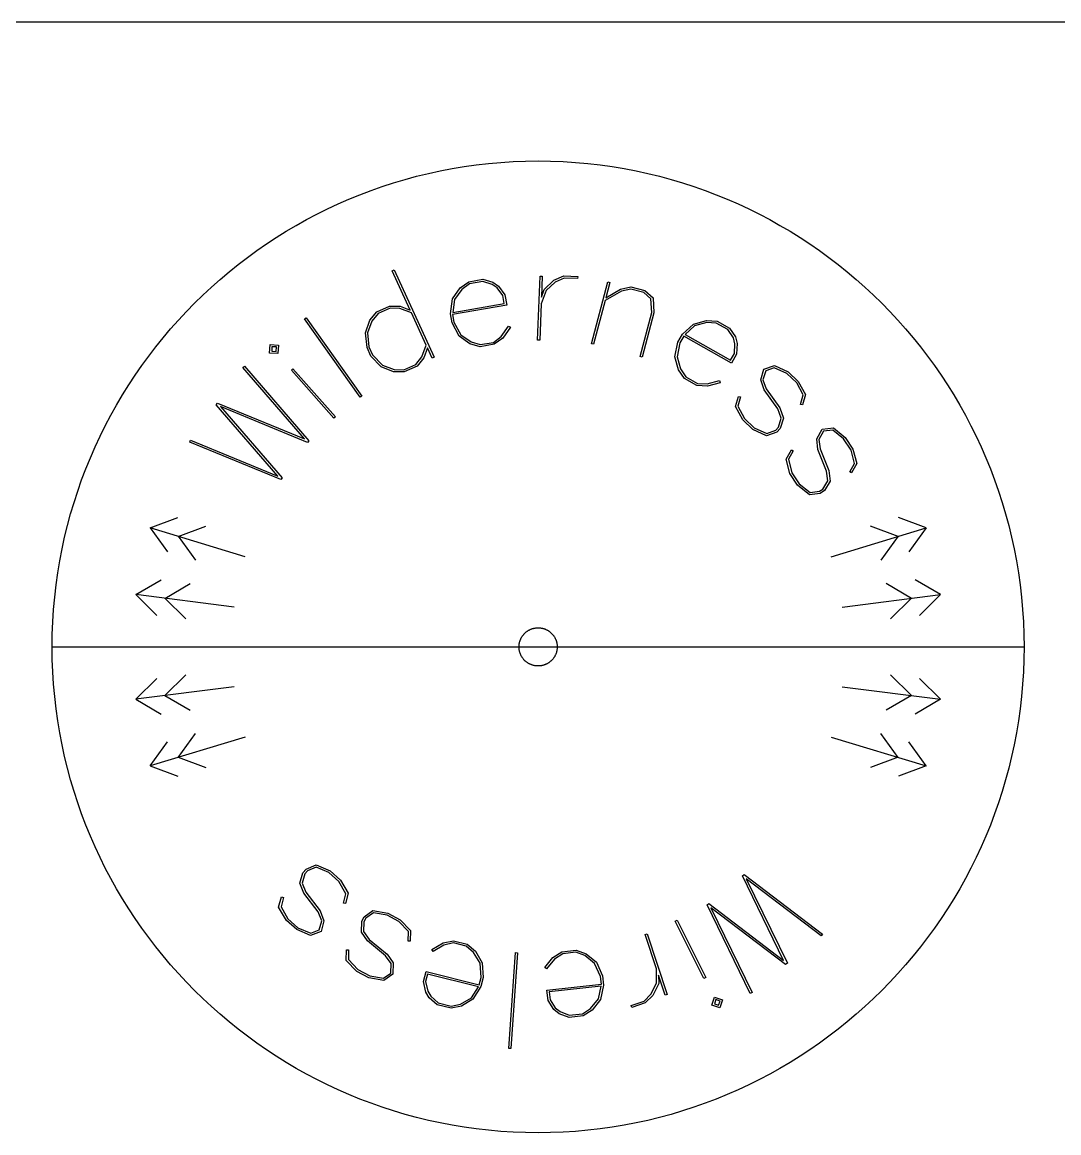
# Model space of a CAD drawing. Extents: x -395 to 418, y -217 to 240.
# Drawn here: x -206.4 to -116.8, y 144 to 240 of the extents above; entities that cross this region are included whole.
import ezdxf

# ---------------------------------------------------------------- set-up
doc = ezdxf.new("R2010")
doc.units = 0
doc.layers.add('DEFAULT', color=7, linetype='CONTINUOUS')

# ---------------------------------------------------------------- blocks, each defined once
blk = doc.blocks.new('BLOCK_12')
at = {"layer": 'DEFAULT', "color": 7}
blk.add_line((417.789, 239.965), (-395.211, 239.965), dxfattribs=at)

msp = doc.modelspace()

# ---------------------------------------------------------------- linework, layer by layer
at = {"layer": 'DEFAULT', "color": 5}
for p, q in [((-168.165, 227.487), (-167.118, 227.633)), ((-167.118, 227.633), (-166.063, 227.754)), ((-166.063, 227.754), (-165, 227.848)), ((-165, 227.848), (-163.93, 227.916)), ((-163.93, 227.916), (-162.852, 227.957)), ((-162.852, 227.957), (-161.768, 227.971)), ((-161.768, 227.971), (-160.684, 227.957)), ((-160.684, 227.957), (-159.607, 227.916)), ((-159.607, 227.916), (-158.537, 227.848)), ((-158.537, 227.848), (-157.474, 227.754)), ((-157.474, 227.754), (-156.419, 227.633)), ((-156.419, 227.633), (-155.372, 227.487)), ((-173.266, 226.377), (-172.265, 226.648)), ((-172.265, 226.648), (-171.254, 226.895)), ((-171.254, 226.895), (-170.233, 227.117)), ((-170.233, 227.117), (-169.203, 227.315)), ((-169.203, 227.315), (-168.165, 227.487)), ((-155.372, 227.487), (-154.334, 227.315)), ((-154.334, 227.315), (-153.304, 227.117)), ((-153.304, 227.117), (-152.283, 226.895)), ((-152.283, 226.895), (-151.272, 226.648)), ((-151.272, 226.648), (-150.27, 226.377)), ((-176.209, 225.422), (-175.239, 225.764)), ((-175.239, 225.764), (-174.258, 226.082)), ((-174.258, 226.082), (-173.266, 226.377)), ((-150.27, 226.377), (-149.279, 226.082)), ((-149.279, 226.082), (-148.298, 225.764)), ((-148.298, 225.764), (-147.327, 225.422)), ((-179.053, 224.261), (-178.117, 224.67)), ((-178.117, 224.67), (-177.169, 225.057)), ((-177.169, 225.057), (-176.209, 225.422)), ((-147.327, 225.422), (-146.368, 225.057)), ((-146.368, 225.057), (-145.42, 224.67)), ((-145.42, 224.67), (-144.484, 224.261)), ((-180.889, 223.376), (-179.977, 223.829)), ((-179.977, 223.829), (-179.053, 224.261)), ((-144.484, 224.261), (-143.56, 223.829)), ((-143.56, 223.829), (-142.648, 223.376)), ((-182.674, 222.406), (-181.788, 222.902)), ((-181.788, 222.902), (-180.889, 223.376)), ((-142.648, 223.376), (-141.749, 222.902)), ((-141.749, 222.902), (-140.863, 222.406)), ((-184.406, 221.354), (-183.547, 221.89)), ((-183.547, 221.89), (-182.674, 222.406)), ((-140.863, 222.406), (-139.99, 221.89)), ((-139.99, 221.89), (-139.131, 221.354)), ((-186.082, 220.222), (-185.251, 220.798)), ((-185.251, 220.798), (-184.406, 221.354)), ((-139.131, 221.354), (-138.286, 220.798)), ((-138.286, 220.798), (-137.455, 220.222)), ((-186.898, 219.627), (-186.082, 220.222)), ((-137.455, 220.222), (-136.639, 219.627)), ((-188.484, 218.38), (-187.699, 219.013)), ((-187.699, 219.013), (-186.898, 219.627)), ((-136.639, 219.627), (-135.838, 219.013)), ((-135.838, 219.013), (-135.053, 218.38)), ((-189.254, 217.729), (-188.484, 218.38)), ((-135.053, 218.38), (-134.283, 217.729)), ((-190.746, 216.373), (-190.008, 217.06)), ((-190.008, 217.06), (-189.254, 217.729)), ((-134.283, 217.729), (-133.529, 217.06)), ((-133.529, 217.06), (-132.791, 216.373)), ((-191.467, 215.669), (-190.746, 216.373)), ((-132.791, 216.373), (-132.07, 215.669)), ((-192.171, 214.948), (-191.467, 215.669)), ((-132.07, 215.669), (-131.366, 214.948)), ((-193.527, 213.457), (-192.858, 214.211)), ((-192.858, 214.211), (-192.171, 214.948)), ((-131.366, 214.948), (-130.679, 214.211)), ((-130.679, 214.211), (-130.01, 213.457)), ((-194.178, 212.687), (-193.527, 213.457)), ((-130.01, 213.457), (-129.359, 212.687)), ((-194.81, 211.901), (-194.178, 212.687)), ((-129.359, 212.687), (-128.726, 211.901)), ((-195.425, 211.1), (-194.81, 211.901)), ((-128.726, 211.901), (-128.112, 211.1)), ((-196.596, 209.453), (-196.02, 210.284)), ((-196.02, 210.284), (-195.425, 211.1)), ((-128.112, 211.1), (-127.517, 210.284)), ((-127.517, 210.284), (-126.941, 209.453)), ((-197.152, 208.608), (-196.596, 209.453)), ((-126.941, 209.453), (-126.385, 208.608)), ((-197.688, 207.749), (-197.152, 208.608)), ((-126.385, 208.608), (-125.849, 207.749)), ((-198.204, 206.876), (-197.688, 207.749)), ((-125.849, 207.749), (-125.333, 206.876)), ((-198.699, 205.99), (-198.204, 206.876)), ((-125.333, 206.876), (-124.838, 205.99)), ((-199.174, 205.091), (-198.699, 205.99)), ((-124.838, 205.99), (-124.363, 205.091)), ((-199.627, 204.179), (-199.174, 205.091)), ((-124.363, 205.091), (-123.91, 204.179)), ((-200.058, 203.255), (-199.627, 204.179)), ((-123.91, 204.179), (-123.479, 203.255)), ((-200.468, 202.319), (-200.058, 203.255)), ((-123.479, 203.255), (-123.069, 202.319)), ((-200.855, 201.371), (-200.468, 202.319)), ((-123.069, 202.319), (-122.682, 201.371)), ((-201.22, 200.412), (-200.855, 201.371)), ((-122.682, 201.371), (-122.317, 200.412)), ((-201.562, 199.441), (-201.22, 200.412)), ((-122.317, 200.412), (-121.975, 199.441)), ((-201.88, 198.46), (-201.562, 199.441)), ((-121.975, 199.441), (-121.657, 198.46)), ((-202.175, 197.469), (-201.88, 198.46)), ((-121.657, 198.46), (-121.362, 197.469)), ((-202.446, 196.467), (-202.175, 197.469)), ((-121.362, 197.469), (-121.091, 196.467)), ((-202.693, 195.456), (-202.446, 196.467)), ((-121.091, 196.467), (-120.844, 195.456)), ((-202.915, 194.435), (-202.693, 195.456)), ((-120.844, 195.456), (-120.622, 194.435)), ((-203.112, 193.405), (-202.915, 194.435)), ((-120.622, 194.435), (-120.424, 193.405)), ((-203.285, 192.367), (-203.112, 193.405)), ((-120.424, 193.405), (-120.252, 192.367)), ((-203.431, 191.32), (-203.285, 192.367)), ((-120.252, 192.367), (-120.106, 191.32)), ((-203.552, 190.265), (-203.431, 191.32)), ((-120.106, 191.32), (-119.985, 190.265)), ((-203.646, 189.202), (-203.552, 190.265)), ((-119.985, 190.265), (-119.891, 189.202)), ((-203.714, 188.132), (-203.646, 189.202)), ((-119.891, 189.202), (-119.823, 188.132)), ((-203.755, 187.055), (-203.714, 188.132)), ((-162.907, 187.165), (-162.878, 187.192)), ((-162.878, 187.192), (-162.848, 187.218)), ((-162.848, 187.218), (-162.818, 187.244)), ((-162.818, 187.244), (-162.787, 187.269)), ((-162.787, 187.269), (-162.756, 187.293)), ((-162.756, 187.293), (-162.724, 187.316)), ((-162.724, 187.316), (-162.691, 187.339)), ((-162.691, 187.339), (-162.658, 187.361)), ((-162.658, 187.361), (-162.624, 187.382)), ((-162.624, 187.382), (-162.59, 187.402)), ((-162.59, 187.402), (-162.555, 187.422)), ((-162.555, 187.422), (-162.52, 187.44)), ((-162.52, 187.44), (-162.484, 187.458)), ((-162.484, 187.458), (-162.447, 187.475)), ((-162.447, 187.475), (-162.411, 187.491)), ((-162.411, 187.491), (-162.373, 187.506)), ((-162.373, 187.506), (-162.336, 187.521)), ((-162.336, 187.521), (-162.298, 187.534)), ((-162.298, 187.534), (-162.259, 187.547)), ((-162.259, 187.547), (-162.22, 187.558)), ((-162.22, 187.558), (-162.181, 187.569)), ((-162.181, 187.569), (-162.141, 187.578)), ((-162.141, 187.578), (-162.101, 187.587)), ((-162.101, 187.587), (-162.061, 187.595)), ((-162.061, 187.595), (-162.02, 187.602)), ((-162.02, 187.602), (-161.979, 187.607)), ((-161.979, 187.607), (-161.937, 187.612)), ((-161.937, 187.612), (-161.895, 187.616)), ((-161.895, 187.616), (-161.853, 187.619)), ((-161.853, 187.619), (-161.811, 187.62)), ((-161.811, 187.62), (-161.768, 187.621)), ((-161.768, 187.621), (-161.726, 187.62)), ((-161.726, 187.62), (-161.684, 187.619)), ((-161.684, 187.619), (-161.642, 187.616)), ((-161.642, 187.616), (-161.6, 187.612)), ((-161.6, 187.612), (-161.558, 187.607)), ((-161.558, 187.607), (-161.517, 187.602)), ((-161.517, 187.602), (-161.476, 187.595)), ((-161.476, 187.595), (-161.436, 187.587)), ((-161.436, 187.587), (-161.396, 187.578)), ((-161.396, 187.578), (-161.356, 187.569)), ((-161.356, 187.569), (-161.317, 187.558)), ((-161.317, 187.558), (-161.278, 187.547)), ((-161.278, 187.547), (-161.239, 187.534)), ((-161.239, 187.534), (-161.201, 187.521)), ((-161.201, 187.521), (-161.163, 187.506)), ((-161.163, 187.506), (-161.126, 187.491)), ((-161.126, 187.491), (-161.089, 187.475)), ((-161.089, 187.475), (-161.053, 187.458)), ((-161.053, 187.458), (-161.017, 187.44)), ((-161.017, 187.44), (-160.982, 187.422)), ((-160.982, 187.422), (-160.947, 187.402)), ((-160.947, 187.402), (-160.913, 187.382)), ((-160.913, 187.382), (-160.879, 187.361)), ((-160.879, 187.361), (-160.846, 187.339)), ((-160.846, 187.339), (-160.813, 187.316)), ((-160.813, 187.316), (-160.781, 187.293)), ((-160.781, 187.293), (-160.75, 187.269)), ((-160.75, 187.269), (-160.719, 187.244)), ((-160.719, 187.244), (-160.689, 187.218)), ((-160.689, 187.218), (-160.659, 187.192)), ((-160.659, 187.192), (-160.63, 187.165)), ((-119.823, 188.132), (-119.782, 187.055)), ((-203.768, 185.971), (-203.755, 187.055)), ((-163.399, 186.222), (-163.393, 186.263)), ((-163.393, 186.263), (-163.385, 186.303)), ((-163.385, 186.303), (-163.376, 186.343)), ((-163.376, 186.343), (-163.367, 186.383)), ((-163.367, 186.383), (-163.356, 186.422)), ((-163.356, 186.422), (-163.344, 186.461)), ((-163.344, 186.461), (-163.332, 186.5)), ((-163.332, 186.5), (-163.318, 186.538)), ((-163.318, 186.538), (-163.304, 186.576)), ((-163.304, 186.576), (-163.289, 186.613)), ((-163.289, 186.613), (-163.273, 186.65)), ((-163.273, 186.65), (-163.256, 186.686)), ((-163.256, 186.686), (-163.238, 186.722)), ((-163.238, 186.722), (-163.219, 186.757)), ((-163.219, 186.757), (-163.2, 186.792)), ((-163.2, 186.792), (-163.18, 186.826)), ((-163.18, 186.826), (-163.159, 186.86)), ((-163.159, 186.86), (-163.137, 186.893)), ((-163.137, 186.893), (-163.114, 186.926)), ((-163.114, 186.926), (-163.091, 186.958)), ((-163.091, 186.958), (-163.067, 186.989)), ((-163.067, 186.989), (-163.042, 187.02)), ((-163.042, 187.02), (-163.016, 187.051)), ((-163.016, 187.051), (-162.99, 187.08)), ((-162.99, 187.08), (-162.963, 187.109)), ((-162.963, 187.109), (-162.935, 187.137)), ((-162.935, 187.137), (-162.907, 187.165)), ((-160.63, 187.165), (-160.602, 187.137)), ((-160.602, 187.137), (-160.574, 187.109)), ((-160.574, 187.109), (-160.547, 187.08)), ((-160.547, 187.08), (-160.521, 187.051)), ((-160.521, 187.051), (-160.495, 187.02)), ((-160.495, 187.02), (-160.47, 186.989)), ((-160.47, 186.989), (-160.446, 186.958)), ((-160.446, 186.958), (-160.423, 186.926)), ((-160.423, 186.926), (-160.4, 186.893)), ((-160.4, 186.893), (-160.378, 186.86)), ((-160.378, 186.86), (-160.357, 186.826)), ((-160.357, 186.826), (-160.337, 186.792)), ((-160.337, 186.792), (-160.318, 186.757)), ((-160.318, 186.757), (-160.299, 186.722)), ((-160.299, 186.722), (-160.281, 186.686)), ((-160.281, 186.686), (-160.264, 186.65)), ((-160.264, 186.65), (-160.248, 186.613)), ((-160.248, 186.613), (-160.233, 186.576)), ((-160.233, 186.576), (-160.219, 186.538)), ((-160.219, 186.538), (-160.205, 186.5)), ((-160.205, 186.5), (-160.193, 186.461)), ((-160.193, 186.461), (-160.181, 186.422)), ((-160.181, 186.422), (-160.17, 186.383)), ((-160.17, 186.383), (-160.161, 186.343)), ((-160.161, 186.343), (-160.152, 186.303)), ((-160.152, 186.303), (-160.144, 186.263)), ((-160.144, 186.263), (-160.137, 186.222)), ((-119.782, 187.055), (-119.768, 185.971)), ((-203.768, 185.971), (-119.768, 185.971)), ((-203.755, 184.887), (-203.768, 185.971)), ((-163.418, 186.013), (-163.416, 186.056)), ((-163.418, 185.971), (-163.418, 186.013)), ((-163.418, 185.928), (-163.418, 185.971)), ((-163.416, 185.886), (-163.418, 185.928)), ((-163.416, 186.056), (-163.414, 186.098)), ((-163.414, 185.844), (-163.416, 185.886)), ((-163.414, 186.098), (-163.41, 186.139)), ((-163.41, 185.802), (-163.414, 185.844)), ((-163.41, 186.139), (-163.405, 186.181)), ((-163.405, 185.761), (-163.41, 185.802)), ((-163.405, 186.181), (-163.399, 186.222)), ((-163.399, 185.719), (-163.405, 185.761)), ((-163.393, 185.679), (-163.399, 185.719)), ((-163.385, 185.638), (-163.393, 185.679)), ((-163.376, 185.598), (-163.385, 185.638)), ((-163.367, 185.558), (-163.376, 185.598)), ((-163.356, 185.519), (-163.367, 185.558)), ((-163.344, 185.48), (-163.356, 185.519)), ((-163.332, 185.441), (-163.344, 185.48)), ((-163.318, 185.403), (-163.332, 185.441)), ((-163.304, 185.366), (-163.318, 185.403)), ((-163.289, 185.328), (-163.304, 185.366)), ((-163.273, 185.292), (-163.289, 185.328)), ((-163.256, 185.255), (-163.273, 185.292)), ((-160.264, 185.292), (-160.281, 185.255)), ((-160.248, 185.328), (-160.264, 185.292)), ((-160.233, 185.366), (-160.248, 185.328)), ((-160.219, 185.403), (-160.233, 185.366)), ((-160.205, 185.441), (-160.219, 185.403)), ((-160.193, 185.48), (-160.205, 185.441)), ((-160.181, 185.519), (-160.193, 185.48)), ((-160.17, 185.558), (-160.181, 185.519)), ((-160.161, 185.598), (-160.17, 185.558)), ((-160.152, 185.638), (-160.161, 185.598)), ((-160.144, 185.679), (-160.152, 185.638)), ((-160.137, 185.719), (-160.144, 185.679)), ((-160.137, 186.222), (-160.132, 186.181)), ((-160.132, 185.761), (-160.137, 185.719)), ((-160.132, 186.181), (-160.127, 186.139)), ((-160.127, 185.802), (-160.132, 185.761)), ((-160.127, 186.139), (-160.123, 186.098)), ((-160.123, 185.844), (-160.127, 185.802)), ((-160.123, 186.098), (-160.121, 186.056)), ((-160.121, 185.886), (-160.123, 185.844)), ((-160.121, 186.056), (-160.119, 186.013)), ((-160.119, 185.928), (-160.121, 185.886)), ((-160.119, 186.013), (-160.118, 185.971)), ((-160.118, 185.971), (-160.119, 185.928)), ((-119.768, 185.971), (-119.782, 184.887)), ((-203.714, 183.809), (-203.755, 184.887)), ((-163.238, 185.22), (-163.256, 185.255)), ((-163.219, 185.184), (-163.238, 185.22)), ((-163.2, 185.149), (-163.219, 185.184)), ((-163.18, 185.115), (-163.2, 185.149)), ((-163.159, 185.081), (-163.18, 185.115)), ((-163.137, 185.048), (-163.159, 185.081)), ((-163.114, 185.016), (-163.137, 185.048)), ((-163.091, 184.983), (-163.114, 185.016)), ((-163.067, 184.952), (-163.091, 184.983)), ((-163.042, 184.921), (-163.067, 184.952)), ((-163.016, 184.891), (-163.042, 184.921)), ((-162.99, 184.861), (-163.016, 184.891)), ((-162.963, 184.832), (-162.99, 184.861)), ((-162.935, 184.804), (-162.963, 184.832)), ((-162.907, 184.776), (-162.935, 184.804)), ((-162.878, 184.749), (-162.907, 184.776)), ((-162.848, 184.723), (-162.878, 184.749)), ((-162.818, 184.697), (-162.848, 184.723)), ((-162.787, 184.673), (-162.818, 184.697)), ((-162.756, 184.648), (-162.787, 184.673)), ((-162.724, 184.625), (-162.756, 184.648)), ((-162.691, 184.602), (-162.724, 184.625)), ((-162.658, 184.581), (-162.691, 184.602)), ((-162.624, 184.56), (-162.658, 184.581)), ((-162.59, 184.539), (-162.624, 184.56)), ((-162.555, 184.52), (-162.59, 184.539)), ((-162.52, 184.501), (-162.555, 184.52)), ((-162.484, 184.483), (-162.52, 184.501)), ((-162.447, 184.466), (-162.484, 184.483)), ((-162.411, 184.45), (-162.447, 184.466)), ((-162.373, 184.435), (-162.411, 184.45)), ((-162.336, 184.421), (-162.373, 184.435)), ((-162.298, 184.407), (-162.336, 184.421)), ((-162.259, 184.395), (-162.298, 184.407)), ((-162.22, 184.383), (-162.259, 184.395)), ((-162.181, 184.373), (-162.22, 184.383)), ((-162.141, 184.363), (-162.181, 184.373)), ((-162.101, 184.354), (-162.141, 184.363)), ((-162.061, 184.346), (-162.101, 184.354)), ((-162.02, 184.34), (-162.061, 184.346)), ((-161.979, 184.334), (-162.02, 184.34)), ((-161.937, 184.329), (-161.979, 184.334)), ((-161.895, 184.326), (-161.937, 184.329)), ((-161.853, 184.323), (-161.895, 184.326)), ((-161.811, 184.321), (-161.853, 184.323)), ((-161.768, 184.321), (-161.811, 184.321)), ((-161.726, 184.321), (-161.768, 184.321)), ((-161.684, 184.323), (-161.726, 184.321)), ((-161.642, 184.326), (-161.684, 184.323)), ((-161.6, 184.329), (-161.642, 184.326)), ((-161.558, 184.334), (-161.6, 184.329)), ((-161.517, 184.34), (-161.558, 184.334)), ((-161.476, 184.346), (-161.517, 184.34)), ((-161.436, 184.354), (-161.476, 184.346)), ((-161.396, 184.363), (-161.436, 184.354)), ((-161.356, 184.373), (-161.396, 184.363)), ((-161.317, 184.383), (-161.356, 184.373)), ((-161.278, 184.395), (-161.317, 184.383)), ((-161.239, 184.407), (-161.278, 184.395)), ((-161.201, 184.421), (-161.239, 184.407)), ((-161.163, 184.435), (-161.201, 184.421)), ((-161.126, 184.45), (-161.163, 184.435)), ((-161.089, 184.466), (-161.126, 184.45)), ((-161.053, 184.483), (-161.089, 184.466)), ((-161.017, 184.501), (-161.053, 184.483)), ((-160.982, 184.52), (-161.017, 184.501)), ((-160.947, 184.539), (-160.982, 184.52)), ((-160.913, 184.56), (-160.947, 184.539)), ((-160.879, 184.581), (-160.913, 184.56)), ((-160.846, 184.602), (-160.879, 184.581)), ((-160.813, 184.625), (-160.846, 184.602)), ((-160.781, 184.648), (-160.813, 184.625)), ((-160.75, 184.673), (-160.781, 184.648)), ((-160.719, 184.697), (-160.75, 184.673)), ((-160.689, 184.723), (-160.719, 184.697)), ((-160.659, 184.749), (-160.689, 184.723)), ((-160.63, 184.776), (-160.659, 184.749)), ((-160.602, 184.804), (-160.63, 184.776)), ((-160.574, 184.832), (-160.602, 184.804)), ((-160.547, 184.861), (-160.574, 184.832)), ((-160.521, 184.891), (-160.547, 184.861)), ((-160.495, 184.921), (-160.521, 184.891)), ((-160.47, 184.952), (-160.495, 184.921)), ((-160.446, 184.983), (-160.47, 184.952)), ((-160.423, 185.016), (-160.446, 184.983)), ((-160.4, 185.048), (-160.423, 185.016)), ((-160.378, 185.081), (-160.4, 185.048)), ((-160.357, 185.115), (-160.378, 185.081)), ((-160.337, 185.149), (-160.357, 185.115)), ((-160.318, 185.184), (-160.337, 185.149)), ((-160.299, 185.22), (-160.318, 185.184)), ((-160.281, 185.255), (-160.299, 185.22)), ((-119.782, 184.887), (-119.823, 183.809)), ((-203.646, 182.739), (-203.714, 183.809)), ((-119.823, 183.809), (-119.891, 182.739)), ((-203.552, 181.676), (-203.646, 182.739)), ((-119.891, 182.739), (-119.985, 181.676)), ((-203.431, 180.621), (-203.552, 181.676)), ((-119.985, 181.676), (-120.106, 180.621)), ((-203.285, 179.575), (-203.431, 180.621)), ((-120.106, 180.621), (-120.252, 179.575)), ((-203.112, 178.536), (-203.285, 179.575)), ((-120.252, 179.575), (-120.424, 178.536)), ((-202.915, 177.506), (-203.112, 178.536)), ((-120.424, 178.536), (-120.622, 177.506)), ((-202.693, 176.486), (-202.915, 177.506)), ((-120.622, 177.506), (-120.844, 176.486)), ((-202.446, 175.474), (-202.693, 176.486)), ((-120.844, 176.486), (-121.091, 175.474)), ((-202.175, 174.473), (-202.446, 175.474)), ((-121.091, 175.474), (-121.362, 174.473)), ((-201.88, 173.481), (-202.175, 174.473)), ((-121.362, 174.473), (-121.657, 173.481)), ((-201.562, 172.5), (-201.88, 173.481)), ((-121.657, 173.481), (-121.975, 172.5)), ((-201.22, 171.53), (-201.562, 172.5)), ((-121.975, 172.5), (-122.317, 171.53)), ((-200.855, 170.57), (-201.22, 171.53)), ((-122.317, 171.53), (-122.682, 170.57)), ((-200.468, 169.622), (-200.855, 170.57)), ((-122.682, 170.57), (-123.069, 169.622)), ((-200.058, 168.686), (-200.468, 169.622)), ((-123.069, 169.622), (-123.479, 168.686)), ((-199.627, 167.762), (-200.058, 168.686)), ((-123.479, 168.686), (-123.91, 167.762)), ((-199.174, 166.85), (-199.627, 167.762)), ((-123.91, 167.762), (-124.363, 166.85)), ((-198.699, 165.951), (-199.174, 166.85)), ((-124.363, 166.85), (-124.838, 165.951)), ((-198.204, 165.065), (-198.699, 165.951)), ((-124.838, 165.951), (-125.333, 165.065)), ((-197.688, 164.192), (-198.204, 165.065)), ((-197.152, 163.333), (-197.688, 164.192)), ((-125.849, 164.192), (-126.385, 163.333)), ((-125.333, 165.065), (-125.849, 164.192)), ((-196.596, 162.488), (-197.152, 163.333)), ((-126.385, 163.333), (-126.941, 162.488)), ((-196.02, 161.657), (-196.596, 162.488)), ((-126.941, 162.488), (-127.517, 161.657)), ((-195.425, 160.841), (-196.02, 161.657)), ((-127.517, 161.657), (-128.112, 160.841)), ((-194.81, 160.04), (-195.425, 160.841)), ((-128.112, 160.841), (-128.726, 160.04)), ((-194.178, 159.255), (-194.81, 160.04)), ((-128.726, 160.04), (-129.359, 159.255)), ((-193.527, 158.485), (-194.178, 159.255)), ((-192.858, 157.731), (-193.527, 158.485)), ((-130.01, 158.485), (-130.679, 157.731)), ((-129.359, 159.255), (-130.01, 158.485)), ((-192.171, 156.993), (-192.858, 157.731)), ((-130.679, 157.731), (-131.366, 156.993)), ((-191.467, 156.272), (-192.171, 156.993)), ((-131.366, 156.993), (-132.07, 156.272)), ((-190.746, 155.568), (-191.467, 156.272)), ((-190.008, 154.882), (-190.746, 155.568)), ((-132.791, 155.568), (-133.529, 154.882)), ((-132.07, 156.272), (-132.791, 155.568)), ((-189.254, 154.213), (-190.008, 154.882)), ((-133.529, 154.882), (-134.283, 154.213)), ((-188.484, 153.561), (-189.254, 154.213)), ((-134.283, 154.213), (-135.053, 153.561)), ((-187.699, 152.929), (-188.484, 153.561)), ((-186.898, 152.315), (-187.699, 152.929)), ((-135.838, 152.929), (-136.639, 152.315)), ((-135.053, 153.561), (-135.838, 152.929)), ((-186.082, 151.719), (-186.898, 152.315)), ((-185.251, 151.144), (-186.082, 151.719)), ((-137.455, 151.719), (-138.286, 151.144)), ((-136.639, 152.315), (-137.455, 151.719)), ((-184.406, 150.587), (-185.251, 151.144)), ((-138.286, 151.144), (-139.131, 150.587)), ((-183.547, 150.051), (-184.406, 150.587)), ((-182.674, 149.535), (-183.547, 150.051)), ((-139.99, 150.051), (-140.863, 149.535)), ((-139.131, 150.587), (-139.99, 150.051)), ((-181.788, 149.04), (-182.674, 149.535)), ((-180.889, 148.565), (-181.788, 149.04)), ((-141.749, 149.04), (-142.648, 148.565)), ((-140.863, 149.535), (-141.749, 149.04)), ((-179.977, 148.112), (-180.889, 148.565)), ((-179.053, 147.681), (-179.977, 148.112)), ((-143.56, 148.112), (-144.484, 147.681)), ((-142.648, 148.565), (-143.56, 148.112)), ((-178.117, 147.271), (-179.053, 147.681)), ((-177.169, 146.884), (-178.117, 147.271)), ((-176.209, 146.519), (-177.169, 146.884)), ((-146.368, 146.884), (-147.327, 146.519)), ((-145.42, 147.271), (-146.368, 146.884)), ((-144.484, 147.681), (-145.42, 147.271)), ((-175.239, 146.177), (-176.209, 146.519)), ((-174.258, 145.859), (-175.239, 146.177)), ((-148.298, 146.177), (-149.279, 145.859)), ((-147.327, 146.519), (-148.298, 146.177)), ((-173.266, 145.564), (-174.258, 145.859)), ((-172.265, 145.293), (-173.266, 145.564)), ((-171.254, 145.046), (-172.265, 145.293)), ((-170.233, 144.824), (-171.254, 145.046)), ((-152.283, 145.046), (-153.304, 144.824)), ((-151.272, 145.293), (-152.283, 145.046)), ((-150.27, 145.564), (-151.272, 145.293)), ((-149.279, 145.859), (-150.27, 145.564)), ((-169.203, 144.627), (-170.233, 144.824)), ((-168.165, 144.455), (-169.203, 144.627)), ((-167.118, 144.308), (-168.165, 144.455)), ((-166.063, 144.188), (-167.118, 144.308)), ((-165, 144.093), (-166.063, 144.188)), ((-163.93, 144.025), (-165, 144.093)), ((-162.852, 143.984), (-163.93, 144.025)), ((-159.607, 144.025), (-160.684, 143.984)), ((-158.537, 144.093), (-159.607, 144.025)), ((-157.474, 144.188), (-158.537, 144.093)), ((-156.419, 144.308), (-157.474, 144.188)), ((-155.372, 144.455), (-156.419, 144.308)), ((-154.334, 144.627), (-155.372, 144.455)), ((-153.304, 144.824), (-154.334, 144.627)), ((-161.768, 143.971), (-162.852, 143.984)), ((-160.684, 143.984), (-161.768, 143.971))]:
    msp.add_line(p, q, dxfattribs=at)
at = {"layer": 'DEFAULT', "color": 1}
for p, q in [((-174.384, 218.48), (-174.218, 218.556)), ((-172.825, 215.083), (-174.384, 218.48)), ((-174.218, 218.556), (-170.756, 211.011)), ((-161.81, 212.493), (-161.601, 218.023)), ((-161.601, 218.023), (-161.419, 218.016)), ((-161.419, 218.016), (-161.488, 216.199)), ((-160.396, 217.663), (-159.559, 218.034)), ((-159.559, 218.034), (-158.347, 217.988)), ((-158.347, 217.988), (-158.354, 217.806)), ((-169.16, 216.042), (-168.504, 216.996)), ((-168.504, 216.996), (-167.759, 217.535)), ((-167.699, 217.361), (-168.36, 216.863)), ((-167.759, 217.535), (-166.549, 217.748)), ((-166.559, 217.561), (-167.699, 217.361)), ((-165.741, 217.307), (-166.559, 217.561)), ((-166.549, 217.748), (-165.67, 217.493)), ((-165.314, 217.007), (-165.741, 217.307)), ((-165.67, 217.493), (-165.185, 217.153)), ((-164.812, 216.331), (-165.314, 217.007)), ((-165.185, 217.153), (-164.641, 216.409)), ((-161.242, 216.868), (-160.396, 217.663)), ((-160.287, 217.5), (-161.082, 216.776)), ((-159.524, 217.851), (-160.287, 217.5)), ((-158.354, 217.806), (-159.524, 217.851)), ((-157.159, 212.172), (-155.74, 217.521)), ((-155.564, 217.474), (-155.915, 216.153)), ((-155.74, 217.521), (-155.564, 217.474)), ((-154.638, 216.904), (-153.741, 217.082)), ((-153.741, 217.082), (-152.547, 216.765)), ((-169.351, 214.771), (-169.16, 216.042)), ((-168.36, 216.863), (-168.992, 215.984)), ((-164.695, 215.666), (-164.812, 216.331)), ((-164.641, 216.409), (-164.485, 215.519)), ((-161.082, 216.776), (-161.51, 215.611)), ((-161.488, 216.199), (-161.242, 216.868)), ((-154.568, 216.721), (-155.979, 215.911)), ((-155.915, 216.153), (-154.638, 216.904)), ((-153.747, 216.895), (-154.568, 216.721)), ((-152.635, 216.6), (-153.747, 216.895)), ((-152.02, 216.052), (-152.635, 216.6)), ((-152.547, 216.765), (-151.838, 216.149)), ((-151.942, 214.876), (-152.02, 216.052)), ((-151.838, 216.149), (-151.763, 214.841)), ((-175.716, 214.921), (-174.599, 215.434)), ((-174.562, 215.251), (-175.599, 214.775)), ((-174.599, 215.434), (-173.685, 215.411)), ((-173.706, 215.213), (-174.562, 215.251)), ((-172.72, 214.855), (-173.706, 215.213)), ((-173.685, 215.411), (-172.825, 215.083)), ((-164.485, 215.519), (-169.154, 214.7)), ((-168.992, 215.984), (-169.153, 214.885)), ((-169.153, 214.885), (-164.695, 215.666)), ((-161.51, 215.611), (-161.628, 212.486)), ((-155.979, 215.911), (-156.983, 212.125)), ((-181.957, 214.322), (-181.809, 214.427)), ((-177.155, 207.55), (-181.957, 214.322)), ((-181.809, 214.427), (-177.007, 207.655)), ((-176.692, 213.121), (-176.3, 214.21)), ((-176.126, 214.112), (-176.516, 213.109)), ((-176.3, 214.21), (-175.716, 214.921)), ((-175.599, 214.775), (-176.126, 214.112)), ((-171.433, 212.051), (-172.72, 214.855)), ((-169.21, 213.968), (-169.351, 214.771)), ((-169.154, 214.7), (-169.039, 214.045)), ((-152.955, 211.057), (-151.942, 214.876)), ((-151.763, 214.841), (-152.78, 211.01)), ((-148.336, 213.872), (-147.223, 214.192)), ((-147.223, 214.192), (-146.306, 214.134)), ((-146.306, 214.134), (-145.236, 213.527)), ((-176.554, 211.844), (-176.692, 213.121)), ((-176.516, 213.109), (-176.385, 211.911)), ((-168.598, 212.839), (-169.21, 213.968)), ((-169.039, 214.045), (-168.452, 212.952)), ((-164.96, 212.799), (-164.329, 213.705)), ((-164.169, 213.593), (-164.824, 212.666)), ((-164.329, 213.705), (-164.169, 213.593)), ((-149.292, 213.014), (-148.336, 213.872)), ((-148.243, 213.72), (-149.067, 212.975)), ((-147.197, 213.997), (-148.243, 213.72)), ((-146.37, 213.961), (-147.197, 213.997)), ((-145.363, 213.39), (-146.37, 213.961)), ((-144.893, 212.674), (-145.363, 213.39)), ((-145.236, 213.527), (-144.72, 212.773)), ((-167.658, 212.17), (-168.598, 212.839)), ((-168.452, 212.952), (-167.559, 212.336)), ((-166.773, 211.911), (-167.658, 212.17)), ((-167.559, 212.336), (-166.763, 212.097)), ((-166.763, 212.097), (-165.638, 212.294)), ((-165.638, 212.294), (-164.96, 212.799)), ((-164.824, 212.666), (-165.563, 212.123)), ((-161.628, 212.486), (-161.81, 212.493)), ((-156.983, 212.125), (-157.159, 212.172)), ((-149.94, 211.043), (-149.694, 212.304)), ((-149.513, 212.255), (-149.756, 211.038)), ((-149.694, 212.304), (-149.292, 213.014)), ((-149.185, 212.833), (-149.513, 212.255)), ((-145.062, 210.494), (-149.185, 212.833)), ((-149.067, 212.975), (-145.13, 210.742)), ((-144.754, 212.17), (-144.893, 212.674)), ((-144.797, 211.33), (-144.754, 212.17)), ((-144.72, 212.773), (-144.563, 212.201)), ((-144.563, 212.201), (-144.616, 211.281)), ((-184.982, 211.369), (-184.939, 212.101)), ((-184.251, 211.326), (-184.982, 211.369)), ((-184.939, 212.101), (-184.207, 212.058)), ((-184.773, 211.915), (-184.796, 211.534)), ((-184.796, 211.534), (-184.416, 211.512)), ((-184.393, 211.892), (-184.773, 211.915)), ((-184.416, 211.512), (-184.393, 211.892)), ((-184.207, 212.058), (-184.251, 211.326)), ((-176.214, 211.102), (-176.554, 211.844)), ((-176.385, 211.911), (-176.068, 211.221)), ((-176.068, 211.221), (-175.223, 210.312)), ((-171.817, 211.036), (-171.433, 212.051)), ((-171.328, 211.822), (-171.641, 210.957)), ((-170.922, 210.935), (-171.328, 211.822)), ((-165.563, 212.123), (-166.773, 211.911)), ((-145.13, 210.742), (-144.797, 211.33)), ((-144.616, 211.281), (-145.062, 210.494)), ((-187.289, 210.114), (-187.15, 210.232)), ((-187.15, 210.232), (-181.592, 203.786)), ((-175.335, 210.165), (-176.214, 211.102)), ((-175.223, 210.312), (-174.202, 209.943)), ((-173.372, 209.914), (-172.343, 210.386)), ((-172.217, 210.244), (-173.335, 209.731)), ((-172.343, 210.386), (-171.817, 211.036)), ((-171.641, 210.957), (-172.217, 210.244)), ((-170.756, 211.011), (-170.922, 210.935)), ((-152.78, 211.01), (-152.955, 211.057)), ((-149.641, 209.929), (-149.94, 211.043)), ((-149.756, 211.038), (-149.458, 209.994)), ((-142.25, 209.967), (-141.34, 210.306)), ((-141.34, 210.306), (-140.162, 209.748)), ((-181.966, 203.941), (-187.289, 210.114)), ((-183.092, 209.879), (-182.956, 209.999)), ((-179.418, 205.74), (-183.092, 209.879)), ((-182.956, 209.999), (-179.282, 205.86)), ((-174.256, 209.757), (-175.335, 210.165)), ((-173.335, 209.731), (-174.256, 209.757)), ((-174.202, 209.943), (-173.372, 209.914)), ((-149.123, 209.166), (-149.641, 209.929)), ((-149.458, 209.994), (-148.996, 209.304)), ((-148.996, 209.304), (-148.003, 208.74)), ((-142.528, 209.047), (-142.25, 209.967)), ((-142.096, 209.83), (-142.336, 209.052)), ((-141.352, 210.095), (-142.096, 209.83)), ((-140.265, 209.595), (-141.352, 210.095)), ((-139.416, 208.795), (-140.265, 209.595)), ((-140.162, 209.748), (-139.284, 208.919)), ((-148.053, 208.56), (-149.123, 209.166)), ((-147.138, 208.51), (-148.053, 208.56)), ((-148.003, 208.74), (-147.158, 208.699)), ((-147.158, 208.699), (-146.095, 208.996)), ((-146.043, 208.808), (-147.138, 208.51)), ((-146.095, 208.996), (-146.043, 208.808)), ((-142.218, 208.179), (-142.528, 209.047)), ((-142.336, 209.052), (-142.044, 208.267)), ((-138.864, 207.743), (-139.416, 208.795)), ((-139.284, 208.919), (-138.653, 207.772)), ((-177.007, 207.655), (-177.155, 207.55)), ((-144.702, 206.741), (-144.435, 207.618)), ((-144.263, 207.579), (-144.502, 206.776)), ((-144.435, 207.618), (-144.263, 207.579)), ((-141.049, 206.539), (-142.218, 208.179)), ((-142.044, 208.267), (-140.874, 206.625)), ((-139.09, 206.933), (-138.864, 207.743)), ((-138.653, 207.772), (-138.92, 206.887)), ((-189.588, 206.892), (-189.478, 207.045)), ((-184.277, 200.74), (-189.588, 206.892)), ((-189.478, 207.045), (-181.966, 203.941)), ((-181.702, 203.635), (-189.216, 206.739)), ((-189.216, 206.739), (-183.903, 200.585)), ((-144.08, 205.593), (-144.702, 206.741)), ((-144.502, 206.776), (-143.934, 205.705)), ((-140.758, 205.748), (-141.049, 206.539)), ((-140.874, 206.625), (-140.559, 205.752)), ((-138.92, 206.887), (-139.09, 206.933)), ((-179.282, 205.86), (-179.418, 205.74)), ((-143.201, 204.765), (-144.08, 205.593)), ((-143.934, 205.705), (-143.092, 204.911)), ((-140.996, 204.951), (-140.758, 205.748)), ((-140.559, 205.752), (-140.833, 204.858)), ((-142.015, 204.207), (-143.201, 204.765)), ((-143.092, 204.911), (-142.012, 204.416)), ((-141.136, 204.537), (-142.015, 204.207)), ((-142.012, 204.416), (-141.234, 204.698)), ((-141.234, 204.698), (-140.996, 204.951)), ((-140.833, 204.858), (-141.136, 204.537)), ((-137.692, 203.949), (-137.209, 204.78)), ((-137.091, 204.611), (-137.505, 203.909)), ((-137.209, 204.78), (-136.245, 204.899)), ((-136.305, 204.696), (-137.091, 204.611)), ((-135.364, 203.958), (-136.305, 204.696)), ((-136.245, 204.899), (-135.228, 204.083)), ((-191.88, 203.68), (-191.815, 203.844)), ((-184.012, 200.434), (-191.88, 203.68)), ((-191.815, 203.844), (-184.277, 200.74)), ((-181.592, 203.786), (-181.702, 203.635)), ((-137.591, 203.032), (-137.692, 203.949)), ((-137.505, 203.909), (-137.402, 203.078)), ((-134.723, 202.983), (-135.364, 203.958)), ((-135.228, 204.083), (-134.565, 203.074)), ((-140.341, 202.209), (-139.879, 203.001)), ((-139.72, 202.923), (-140.138, 202.197)), ((-139.879, 203.001), (-139.72, 202.923)), ((-136.834, 201.167), (-137.591, 203.032)), ((-137.402, 203.078), (-136.644, 201.21)), ((-134.429, 201.832), (-134.723, 202.983)), ((-134.565, 203.074), (-134.218, 201.812)), ((-140.002, 200.949), (-140.341, 202.209)), ((-140.138, 202.197), (-139.833, 201.024)), ((-134.837, 201.097), (-134.429, 201.832)), ((-134.218, 201.812), (-134.682, 201.012)), ((-139.339, 199.94), (-140.002, 200.949)), ((-139.833, 201.024), (-139.198, 200.057)), ((-136.734, 200.331), (-136.834, 201.167)), ((-136.644, 201.21), (-136.54, 200.288)), ((-134.682, 201.012), (-134.837, 201.097)), ((-183.903, 200.585), (-184.012, 200.434)), ((-138.314, 199.122), (-139.339, 199.94)), ((-139.198, 200.057), (-138.263, 199.325)), ((-137.15, 199.609), (-136.734, 200.331)), ((-136.54, 200.288), (-137.013, 199.482)), ((-137.382, 199.24), (-138.314, 199.122)), ((-138.263, 199.325), (-137.441, 199.419)), ((-137.441, 199.419), (-137.15, 199.609)), ((-137.013, 199.482), (-137.382, 199.24)), ((-195.302, 196.251), (-192.912, 197.151)), ((-128.235, 196.251), (-130.625, 197.151)), ((-195.302, 196.251), (-193.812, 194.177)), ((-187.099, 193.768), (-195.302, 196.251)), ((-192.887, 195.511), (-190.497, 196.41)), ((-136.438, 193.768), (-128.235, 196.251)), ((-130.65, 195.511), (-133.04, 196.41)), ((-128.235, 196.251), (-129.725, 194.177)), ((-192.882, 195.528), (-191.392, 193.454)), ((-130.655, 195.528), (-132.145, 193.454)), ((-196.55, 190.492), (-194.344, 191.779)), ((-194.045, 190.166), (-191.839, 191.453)), ((-129.492, 190.166), (-131.698, 191.453)), ((-126.987, 190.492), (-129.193, 191.779)), ((-188.047, 189.417), (-196.55, 190.492)), ((-196.55, 190.492), (-194.734, 188.697)), ((-194.042, 190.184), (-192.227, 188.388)), ((-135.49, 189.417), (-126.987, 190.492)), ((-129.494, 190.184), (-131.31, 188.388)), ((-126.987, 190.492), (-128.803, 188.697)), ((-194.042, 181.758), (-192.227, 183.553)), ((-129.494, 181.758), (-131.31, 183.553)), ((-196.55, 181.449), (-194.734, 183.245)), ((-188.047, 182.525), (-196.55, 181.449)), ((-135.49, 182.525), (-126.987, 181.449)), ((-126.987, 181.449), (-128.803, 183.245)), ((-196.55, 181.449), (-194.344, 180.163)), ((-194.045, 181.775), (-191.839, 180.488)), ((-129.492, 181.775), (-131.698, 180.488)), ((-126.987, 181.449), (-129.193, 180.163)), ((-187.099, 178.174), (-195.302, 175.69)), ((-195.302, 175.69), (-193.812, 177.764)), ((-192.882, 176.414), (-191.392, 178.488)), ((-136.438, 178.174), (-128.235, 175.69)), ((-130.655, 176.414), (-132.145, 178.488)), ((-128.235, 175.69), (-129.725, 177.764)), ((-195.302, 175.69), (-192.912, 174.791)), ((-192.887, 176.431), (-190.497, 175.531)), ((-130.65, 176.431), (-133.04, 175.531)), ((-128.235, 175.69), (-130.625, 174.791)), ((-181.811, 166.77), (-180.942, 167.127)), ((-180.942, 167.127), (-179.74, 166.606)), ((-182.35, 165.538), (-182.104, 166.44)), ((-181.938, 166.353), (-182.152, 165.548)), ((-182.104, 166.44), (-181.811, 166.77)), ((-181.708, 166.613), (-181.938, 166.353)), ((-180.939, 166.918), (-181.708, 166.613)), ((-179.845, 166.456), (-180.939, 166.918)), ((-178.979, 165.688), (-179.845, 166.456)), ((-179.74, 166.606), (-178.836, 165.805)), ((-144.116, 166.176), (-143.972, 166.294)), ((-140.548, 158.87), (-144.116, 166.176)), ((-143.972, 166.294), (-137.192, 161.15)), ((-182.008, 164.675), (-182.35, 165.538)), ((-182.152, 165.548), (-181.837, 164.767)), ((-178.378, 164.636), (-178.979, 165.688)), ((-178.836, 165.805), (-178.179, 164.677)), ((-137.297, 161.008), (-143.794, 165.93)), ((-143.794, 165.93), (-140.227, 158.627)), ((-184.193, 163.461), (-183.954, 164.354)), ((-183.782, 164.313), (-183.984, 163.496)), ((-183.954, 164.354), (-183.782, 164.313)), ((-180.789, 163.071), (-182.008, 164.675)), ((-181.837, 164.767), (-180.618, 163.164)), ((-178.592, 163.825), (-178.378, 164.636)), ((-178.179, 164.677), (-178.419, 163.792)), ((-183.528, 162.333), (-184.193, 163.461)), ((-183.984, 163.496), (-183.399, 162.462)), ((-178.419, 163.792), (-178.592, 163.825)), ((-147.166, 163.67), (-147.022, 163.788)), ((-143.436, 156.02), (-147.166, 163.67)), ((-147.022, 163.788), (-140.548, 158.87)), ((-140.372, 158.508), (-146.844, 163.425)), ((-146.844, 163.425), (-143.272, 156.099)), ((-182.625, 161.532), (-183.528, 162.333)), ((-183.399, 162.462), (-182.526, 161.688)), ((-180.473, 162.294), (-180.789, 163.071)), ((-180.689, 161.51), (-180.473, 162.294)), ((-180.618, 163.164), (-180.282, 162.305)), ((-180.282, 162.305), (-180.53, 161.377)), ((-177.047, 161.315), (-177.016, 162.249)), ((-177.016, 162.249), (-176.808, 162.638)), ((-176.67, 162.509), (-176.834, 162.203)), ((-176.808, 162.638), (-176.045, 163.187)), ((-175.993, 162.984), (-176.67, 162.509)), ((-176.045, 163.187), (-174.754, 162.958)), ((-174.822, 162.788), (-175.993, 162.984)), ((-173.802, 162.242), (-174.822, 162.788)), ((-174.754, 162.958), (-173.69, 162.388)), ((-172.974, 161.357), (-173.802, 162.242)), ((-173.69, 162.388), (-172.789, 161.444)), ((-149.926, 162.258), (-149.764, 162.34)), ((-147.433, 157.317), (-149.926, 162.258)), ((-149.764, 162.34), (-147.271, 157.399)), ((-181.43, 161.01), (-182.625, 161.532)), ((-182.526, 161.688), (-181.425, 161.222)), ((-180.53, 161.377), (-181.43, 161.01)), ((-181.425, 161.222), (-180.689, 161.51)), ((-176.514, 160.554), (-177.047, 161.315)), ((-176.834, 162.203), (-176.856, 161.37)), ((-176.856, 161.37), (-176.368, 160.684)), ((-172.994, 160.52), (-172.974, 161.357)), ((-172.789, 161.444), (-172.817, 160.527)), ((-174.956, 159.276), (-176.514, 160.554)), ((-176.368, 160.684), (-174.812, 159.406)), ((-172.817, 160.527), (-172.994, 160.52)), ((-170.951, 159.801), (-169.975, 160.378)), ((-169.975, 160.378), (-169.078, 160.571)), ((-169.079, 160.383), (-169.905, 160.201)), ((-167.973, 160.102), (-169.079, 160.383)), ((-169.078, 160.571), (-167.887, 160.268)), ((-152.525, 161.112), (-152.353, 161.169)), ((-151.536, 158.146), (-152.525, 161.112)), ((-152.353, 161.169), (-150.601, 155.92)), ((-137.192, 161.15), (-137.297, 161.008)), ((-178.358, 158.867), (-178.332, 159.791)), ((-178.332, 159.791), (-178.156, 159.791)), ((-178.156, 159.791), (-178.163, 158.95)), ((-174.812, 159.406), (-174.285, 158.649)), ((-170.852, 159.633), (-170.951, 159.801)), ((-169.905, 160.201), (-170.852, 159.633)), ((-167.344, 159.558), (-167.973, 160.102)), ((-167.887, 160.268), (-167.186, 159.669)), ((-166.782, 158.63), (-167.344, 159.558)), ((-167.186, 159.669), (-166.603, 158.674)), ((-164.304, 151.261), (-163.727, 159.542)), ((-163.545, 159.529), (-164.123, 151.248)), ((-163.727, 159.542), (-163.545, 159.529)), ((-160.483, 159.132), (-159.71, 159.626)), ((-159.645, 159.449), (-160.356, 158.99)), ((-159.71, 159.626), (-158.488, 159.757)), ((-158.51, 159.572), (-159.645, 159.449)), ((-157.732, 159.281), (-158.51, 159.572)), ((-158.488, 159.757), (-157.622, 159.441)), ((-157.622, 159.441), (-156.728, 158.711)), ((-177.45, 157.924), (-178.358, 158.867)), ((-178.163, 158.95), (-177.354, 158.079)), ((-174.469, 158.594), (-174.956, 159.276)), ((-174.497, 157.781), (-174.469, 158.594)), ((-174.285, 158.649), (-174.312, 157.688)), ((-166.695, 157.392), (-166.782, 158.63)), ((-166.603, 158.674), (-166.507, 157.393)), ((-161.197, 158.251), (-160.483, 159.132)), ((-160.356, 158.99), (-161.045, 158.129)), ((-156.881, 158.608), (-157.732, 159.281)), ((-156.368, 157.478), (-156.881, 158.608)), ((-156.728, 158.711), (-156.192, 157.544)), ((-140.227, 158.627), (-140.372, 158.508)), ((-176.385, 157.354), (-177.45, 157.924)), ((-177.354, 158.079), (-176.326, 157.528)), ((-176.326, 157.528), (-175.146, 157.33)), ((-175.146, 157.33), (-174.497, 157.781)), ((-174.312, 157.688), (-175.102, 157.123)), ((-171.676, 157.039), (-171.453, 157.915)), ((-171.322, 157.694), (-171.488, 157.04)), ((-171.453, 157.915), (-166.858, 156.748)), ((-166.935, 156.58), (-171.322, 157.694)), ((-161.045, 158.129), (-161.197, 158.251)), ((-156.296, 156.817), (-156.368, 157.478)), ((-156.192, 157.544), (-156.104, 156.732)), ((-151.526, 156.904), (-151.536, 158.146)), ((-150.774, 155.862), (-151.35, 157.587)), ((-151.35, 157.587), (-151.344, 156.875)), ((-175.102, 157.123), (-176.385, 157.354)), ((-171.484, 156.137), (-171.676, 157.039)), ((-171.488, 157.04), (-171.307, 156.218)), ((-167.533, 155.644), (-166.935, 156.58)), ((-166.708, 156.602), (-167.403, 155.522)), ((-166.858, 156.748), (-166.695, 157.392)), ((-166.507, 157.393), (-166.708, 156.602)), ((-161.009, 156.309), (-156.296, 156.817)), ((-156.31, 156.633), (-160.809, 156.147)), ((-156.543, 155.547), (-156.31, 156.633)), ((-156.104, 156.732), (-156.379, 155.478)), ((-152.015, 155.946), (-151.526, 156.904)), ((-151.344, 156.875), (-151.856, 155.832)), ((-147.271, 157.399), (-147.433, 157.317)), ((-171.181, 155.628), (-171.484, 156.137)), ((-171.307, 156.218), (-171.04, 155.769)), ((-170.484, 155.036), (-171.181, 155.628)), ((-171.04, 155.769), (-170.398, 155.202)), ((-168.469, 155.101), (-167.533, 155.644)), ((-167.403, 155.522), (-168.392, 154.92)), ((-160.912, 155.41), (-161.009, 156.309)), ((-160.809, 156.147), (-160.737, 155.476)), ((-157.231, 154.711), (-156.543, 155.547)), ((-152.606, 155.349), (-152.015, 155.946)), ((-151.856, 155.832), (-152.508, 155.19)), ((-150.601, 155.92), (-150.774, 155.862)), ((-146.75, 155.007), (-146.52, 155.703)), ((-146.52, 155.703), (-145.824, 155.474)), ((-143.272, 156.099), (-143.436, 156.02)), ((-169.292, 154.733), (-170.484, 155.036)), ((-170.398, 155.202), (-169.276, 154.917)), ((-168.392, 154.92), (-169.292, 154.733)), ((-169.276, 154.917), (-168.469, 155.101)), ((-160.418, 154.632), (-160.912, 155.41)), ((-160.737, 155.476), (-160.281, 154.768)), ((-159.957, 154.26), (-160.418, 154.632)), ((-160.281, 154.768), (-159.874, 154.441)), ((-157.924, 154.257), (-157.231, 154.711)), ((-157.096, 154.568), (-157.875, 154.08)), ((-156.379, 155.478), (-157.096, 154.568)), ((-153.716, 154.979), (-152.606, 155.349)), ((-153.658, 154.807), (-153.716, 154.979)), ((-152.508, 155.19), (-153.658, 154.807)), ((-146.053, 154.778), (-146.75, 155.007)), ((-146.408, 155.481), (-146.528, 155.119)), ((-146.528, 155.119), (-146.166, 155)), ((-146.047, 155.362), (-146.408, 155.481)), ((-146.166, 155), (-146.047, 155.362)), ((-145.824, 155.474), (-146.053, 154.778)), ((-159.097, 153.948), (-159.957, 154.26)), ((-159.874, 154.441), (-159.075, 154.133)), ((-157.875, 154.08), (-159.097, 153.948)), ((-159.075, 154.133), (-157.924, 154.257)), ((-164.123, 151.248), (-164.304, 151.261))]:
    msp.add_line(p, q, dxfattribs=at)

# ---------------------------------------------------------------- block references
at = {"layer": 'DEFAULT'}
msp.add_blockref('BLOCK_12', (0, 0), dxfattribs=at)

doc.saveas('drawing.dxf')
